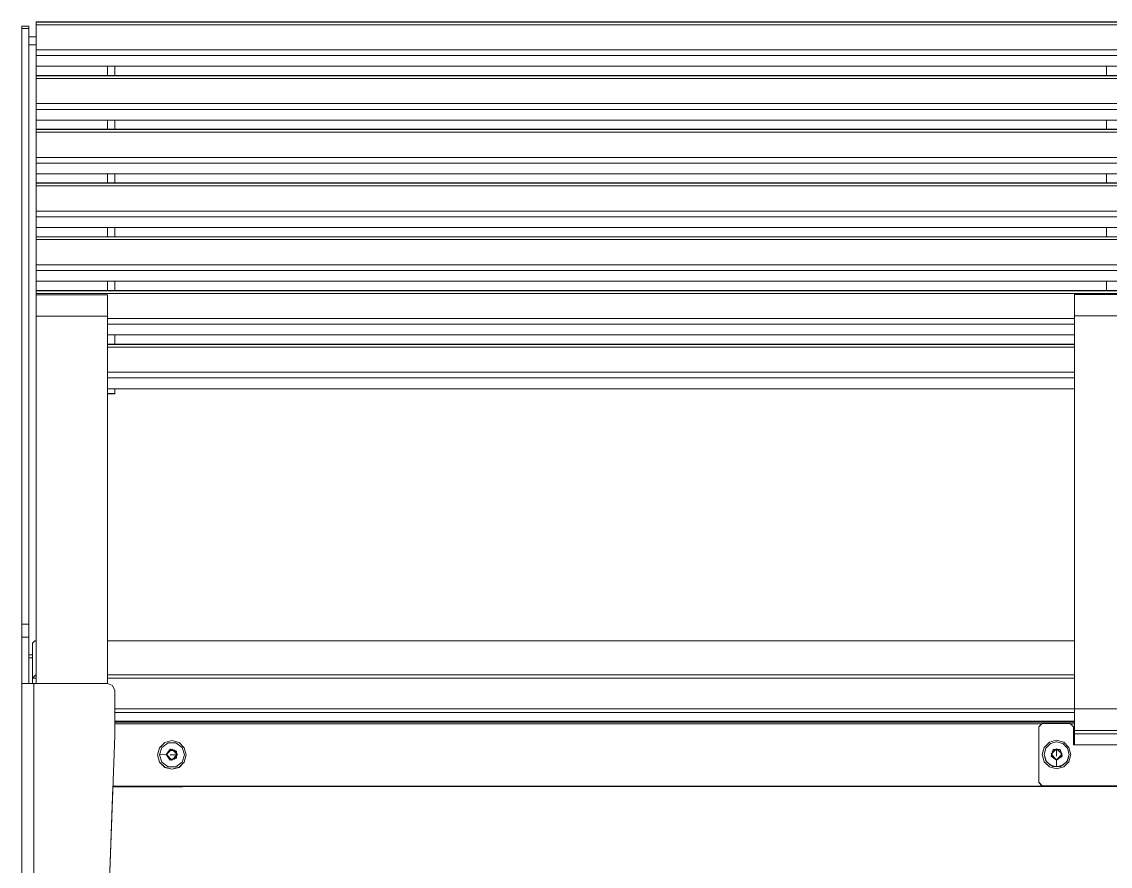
# Model space of a CAD drawing. Header units: millimetres. Extents: x 22162 to 28102, y 3160 to 7360.
# Drawn here: x 24506 to 25115, y 6216 to 6688 of the extents above; entities that cross this region are included whole.
import ezdxf

# ---------------------------------------------------------------- set-up
doc = ezdxf.new("R2010")
doc.units = ezdxf.units.MM
doc.header["$LTSCALE"] = 0.3
doc.layers.add('Visible', color=7, linetype='Continuous', lineweight=18)

msp = doc.modelspace()

# ---------------------------------------------------------------- linework, layer by layer
at = {"layer": 'Visible', "color": 0}
for p, q in [((26297.76, 6688.48), (24513.76, 6688.48)), ((26297.76, 6688.48), (24513.76, 6688.48)), ((24513.76, 6688.33), (26297.76, 6688.33)), ((24513.76, 6686.84), (24513.76, 6672.74)), ((24513.76, 6686.84), (26297.76, 6686.84)), ((24505.76, 6686.11), (24509.76, 6686.11)), ((24509.76, 6686.11), (24505.76, 6686.11)), ((24505.76, 6684.79), (24505.76, 6351.34)), ((24505.76, 6684.79), (24509.76, 6684.79)), ((24509.76, 6684.79), (24509.76, 6351.34)), ((24509.76, 6680.08), (24513.76, 6680.08)), ((24513.76, 6680.08), (24509.76, 6680.08)), ((24509.76, 6675.66), (24513.76, 6675.66)), ((24513.76, 6672.74), (26297.76, 6672.74)), ((24513.76, 6669.54), (24513.76, 6663.55)), ((24513.76, 6669.54), (26297.76, 6669.54)), ((24513.76, 6663.55), (26297.76, 6663.55)), ((24513.76, 6658.41), (24513.76, 6663.55)), ((24553.76, 6658.41), (24553.76, 6663.55)), ((24553.76, 6663.55), (24553.76, 6658.41)), ((24557.76, 6663.55), (24557.76, 6658.41)), ((25112.76, 6658.41), (25112.76, 6663.55)), ((26297.76, 6658.41), (24513.76, 6658.41)), ((24513.76, 6658.26), (26297.76, 6658.26)), ((24513.76, 6656.77), (24513.76, 6642.67)), ((24513.76, 6656.77), (26297.76, 6656.77)), ((25112.76, 6658.41), (24557.76, 6658.41)), ((24513.76, 6642.67), (26297.76, 6642.67)), ((24513.76, 6639.47), (24513.76, 6633.48)), ((24513.76, 6639.47), (26297.76, 6639.47)), ((24513.76, 6633.48), (26297.76, 6633.48)), ((24513.76, 6628.34), (24513.76, 6633.48)), ((24553.76, 6628.34), (24553.76, 6633.48)), ((24553.76, 6633.48), (24553.76, 6628.34)), ((24557.76, 6633.48), (24557.76, 6628.34)), ((25112.76, 6628.34), (25112.76, 6633.48)), ((26297.76, 6628.34), (24513.76, 6628.34)), ((24513.76, 6628.19), (26297.76, 6628.19)), ((24513.76, 6626.7), (24513.76, 6612.6)), ((24513.76, 6626.7), (26297.76, 6626.7)), ((25112.76, 6628.34), (24557.76, 6628.34)), ((24513.76, 6612.6), (26297.76, 6612.6)), ((24513.76, 6609.4), (24513.76, 6603.41)), ((24513.76, 6609.4), (26297.76, 6609.4)), ((24513.76, 6603.41), (26297.76, 6603.41)), ((24513.76, 6598.27), (24513.76, 6603.41)), ((24553.76, 6598.27), (24553.76, 6603.41)), ((24553.76, 6603.41), (24553.76, 6598.27)), ((24557.76, 6603.41), (24557.76, 6598.27)), ((25112.76, 6598.27), (25112.76, 6603.41)), ((26297.76, 6598.27), (24513.76, 6598.27)), ((24513.76, 6598.12), (26297.76, 6598.12)), ((24513.76, 6596.63), (24513.76, 6582.53)), ((24513.76, 6596.63), (26297.76, 6596.63)), ((25112.76, 6598.27), (24557.76, 6598.27)), ((24513.76, 6582.53), (26297.76, 6582.53)), ((24513.76, 6579.33), (24513.76, 6573.34)), ((24513.76, 6579.33), (26297.76, 6579.33)), ((24513.76, 6573.34), (26297.76, 6573.34)), ((24513.76, 6568.2), (24513.76, 6573.34)), ((24553.76, 6568.2), (24553.76, 6573.34)), ((24553.76, 6573.34), (24553.76, 6568.2)), ((24557.76, 6573.34), (24557.76, 6568.2)), ((25112.76, 6568.2), (25112.76, 6573.34)), ((26297.76, 6568.2), (24513.76, 6568.2)), ((24513.76, 6568.05), (26297.76, 6568.05)), ((24513.76, 6566.56), (24513.76, 6552.46)), ((24513.76, 6566.56), (26297.76, 6566.56)), ((25112.76, 6568.2), (24557.76, 6568.2)), ((24513.76, 6552.46), (26297.76, 6552.46)), ((24513.76, 6549.26), (24513.76, 6543.27)), ((24513.76, 6549.26), (26297.76, 6549.26)), ((24513.76, 6543.27), (26297.76, 6543.27)), ((24513.76, 6538.13), (24513.76, 6543.27)), ((24553.76, 6538.13), (24553.76, 6543.27)), ((24553.76, 6543.27), (24553.76, 6538.13)), ((24557.76, 6543.27), (24557.76, 6538.13)), ((25112.76, 6538.13), (25112.76, 6543.27)), ((26297.76, 6538.13), (24513.76, 6538.13)), ((24513.76, 6537.98), (26297.76, 6537.98)), ((24513.76, 6536.48), (24513.76, 6535.73)), ((24513.76, 6536.48), (26297.76, 6536.48)), ((24513.76, 6535.73), (24553.76, 6535.73)), ((24553.76, 6535.72), (24513.76, 6535.72)), ((25112.76, 6538.13), (24557.76, 6538.13)), ((25094.76, 6535.85), (25134.76, 6535.85)), ((25134.76, 6535.84), (25094.76, 6535.84)), ((24513.76, 6318.13), (24513.76, 6523.73)), ((24553.76, 6523.73), (24513.76, 6523.73)), ((24553.76, 6318.13), (24553.76, 6523.73)), ((25094.76, 6303.86), (25094.76, 6523.85)), ((25134.76, 6523.85), (25094.76, 6523.85)), ((24553.76, 6522.39), (25094.76, 6522.39)), ((24553.76, 6519.19), (25094.76, 6519.19)), ((24553.76, 6513.2), (25094.76, 6513.2)), ((24557.76, 6513.2), (24557.76, 6508.06)), ((25094.76, 6508.06), (24553.76, 6508.06)), ((24553.76, 6507.91), (25094.76, 6507.91)), ((24553.76, 6506.41), (25094.76, 6506.41)), ((25094.76, 6508.06), (24557.76, 6508.06)), ((24553.76, 6492.32), (25094.76, 6492.32)), ((24553.76, 6489.12), (25094.76, 6489.12)), ((24557.76, 6483.13), (24553.76, 6483.13)), ((24553.76, 6483.13), (25094.76, 6483.13)), ((24557.76, 6480.39), (24553.76, 6480.39)), ((24553.76, 6480.27), (24557.76, 6480.27)), ((24557.76, 6480.39), (24557.76, 6483.13)), ((24505.76, 6351.34), (24509.76, 6351.34)), ((24505.76, 6344.03), (24505.76, 6309.52)), ((24505.76, 6344.03), (24509.76, 6344.03)), ((24509.76, 6344.03), (24509.76, 6318.13)), ((24511.76, 6340.66), (24511.76, 6321.03)), ((24513.76, 6342.05), (24513.14, 6342.05)), ((25094.76, 6342.05), (24553.76, 6342.05)), ((24553.76, 6341.95), (25094.76, 6341.95)), ((24509.76, 6334.08), (24511.76, 6334.08)), ((24509.76, 6332.42), (24511.76, 6332.42)), ((24511.76, 6321.03), (24511.76, 6324.5)), ((24513.76, 6322.96), (24513.69, 6322.96)), ((24553.76, 6322.96), (25094.76, 6322.96)), ((25094.76, 6322.96), (24553.76, 6322.96)), ((24505.76, 5888.13), (24505.76, 6318.13)), ((24511.76, 6321.03), (24511.76, 6318.13)), ((24511.76, 6321.03), (24513.76, 6321.03)), ((24553.76, 6318.13), (24512.49, 6318.13)), ((24512.49, 6318.13), (24512.49, 5888.13)), ((24553.76, 6321.03), (25094.76, 6321.03)), ((24557.76, 6289.04), (24557.76, 6314.13)), ((24505.76, 6307.57), (24505.76, 6304.96)), ((24557.76, 6304.04), (25094.76, 6304.04)), ((25134.76, 6303.86), (25094.76, 6303.86)), ((24505.76, 6302.86), (24505.76, 6300.91)), ((24557.76, 6301.98), (25094.76, 6301.98)), ((24505.76, 6296.15), (24505.76, 6295.64)), ((24557.76, 6297.05), (25094.76, 6297.05)), ((25094.76, 6297.05), (24557.76, 6297.05)), ((25094.76, 6296.43), (24557.76, 6296.43)), ((24557.76, 6295.62), (25075.86, 6295.62)), ((25074.76, 6293.83), (25074.76, 6262.85)), ((25092.26, 6295.83), (25076.76, 6295.83)), ((25093.15, 6295.62), (25094.76, 6295.62)), ((25094.26, 6283.83), (25094.26, 6293.83)), ((25094.76, 6290.04), (25094.76, 6291.87)), ((25134.76, 6291.87), (25094.76, 6291.87)), ((24505.76, 6279.08), (24505.76, 6286.69)), ((24545.85, 5948.16), (24557.76, 6289.04)), ((25134.76, 6290.04), (25094.76, 6290.04)), ((24505.76, 6279.08), (24505.76, 6278.83)), ((24505.76, 6278.83), (24505.76, 6278.82)), ((24505.76, 6278.82), (24505.76, 6278.65)), ((24588.31, 6280.81), (24588.31, 6280.7)), ((24588.31, 6280.81), (24588.31, 6280.7)), ((24591.2, 6280.81), (24591.2, 6280.7)), ((24591.2, 6280.81), (24591.2, 6280.7)), ((25082.26, 6279.96), (25082.26, 6279.86)), ((25084.76, 6281.4), (25084.76, 6281.3)), ((25084.76, 6281.4), (25084.76, 6281.3)), ((25087.26, 6279.96), (25087.26, 6279.86)), ((25094.76, 6283.83), (25094.26, 6283.83)), ((25134.76, 6283.83), (25094.76, 6283.83)), ((24581.76, 6278.16), (24581.76, 6278.13)), ((24582.76, 6278.19), (24582.76, 6278.16)), ((24586.87, 6278.31), (24586.87, 6278.31)), ((24592.64, 6278.31), (24592.64, 6278.31)), ((25076.76, 6278.37), (25076.76, 6278.34)), ((25077.76, 6278.4), (25077.76, 6278.37)), ((25091.76, 6278.4), (25091.76, 6278.37)), ((25092.76, 6278.37), (25092.76, 6278.34)), ((24505.76, 6270.03), (24505.76, 6270.01)), ((24505.76, 6270.01), (24505.76, 6248.09)), ((26254.75, 6260.64), (24556.76, 6260.64)), ((25074.76, 6262.85), (25074.76, 6262.64)), ((25152.76, 6260.85), (25076.76, 6260.85)), ((25076.76, 6260.64), (25076.76, 6260.85)), ((25152.76, 6260.64), (25076.76, 6260.64)), ((24556.75, 6260.22), (24545.85, 5948.16)), ((24556.75, 6260.24), (24595.76, 6260.24)), ((24556.75, 6260.22), (24595.76, 6260.22)), ((26254.75, 6260.43), (24556.76, 6260.43)), ((24595.76, 6260.24), (24595.76, 6260.43))]:
    msp.add_line(p, q, dxfattribs=at)
for points in [[(24513.76, 6686.84), (24513.76, 6688.48)], [(24513.76, 6688.48), (24513.76, 6688.33)], [(24513.76, 6688.48), (24513.76, 6688.48)], [(24513.76, 6688.48), (24513.76, 6688.48)], [(24505.76, 6686.11), (24505.76, 6684.79)], [(24509.76, 6686.11), (24509.76, 6684.79)], [(24513.76, 6669.54), (24513.76, 6672.74)], [(24513.76, 6656.77), (24513.76, 6658.41)], [(24513.76, 6658.41), (24513.76, 6658.26)], [(24513.76, 6639.47), (24513.76, 6642.67)], [(24513.76, 6626.7), (24513.76, 6628.34)], [(24513.76, 6628.34), (24513.76, 6628.19)], [(24513.76, 6609.4), (24513.76, 6612.6)], [(24513.76, 6596.63), (24513.76, 6598.27)], [(24513.76, 6598.27), (24513.76, 6598.12)], [(24513.76, 6579.33), (24513.76, 6582.53)], [(24513.76, 6566.56), (24513.76, 6568.2)], [(24513.76, 6568.2), (24513.76, 6568.05)], [(24513.76, 6549.26), (24513.76, 6552.46)], [(24513.76, 6536.48), (24513.76, 6538.13)], [(24513.76, 6538.13), (24513.76, 6537.98)], [(24513.76, 6535.72), (24513.76, 6535.73)], [(24513.76, 6535.73), (24513.76, 6534.11), (24513.76, 6529.72), (24513.76, 6523.73)], [(24553.76, 6535.72), (24553.76, 6535.73)], [(24553.76, 6535.73), (24553.76, 6534.11), (24553.76, 6529.72), (24553.76, 6523.73)], [(25094.76, 6535.84), (25094.76, 6535.85)], [(25094.76, 6535.85), (25094.76, 6534.22), (25094.76, 6529.84), (25094.76, 6523.85)], [(24513.76, 6482.7), (24513.76, 6482.7)], [(24557.76, 6480.39), (24557.76, 6480.27)], [(24557.76, 6480.27), (24557.76, 6480.39)], [(24505.76, 6351.34), (24505.76, 6346.81), (24505.76, 6344.03)], [(24509.76, 6351.34), (24509.76, 6346.81), (24509.76, 6344.03)], [(24511.76, 6340.66), (24513.14, 6342.05)], [(24513.14, 6342.05), (24513.76, 6341.95)], [(24513.69, 6322.96), (24511.76, 6321.03)], [(24513.76, 6322.96), (24513.69, 6322.96)], [(24505.76, 6318.13), (24507.73, 6318.13)], [(24512.49, 6318.13), (24507.73, 6318.13)], [(24557.76, 6314.13), (24556.58, 6316.96), (24553.76, 6318.13)], [(24505.76, 6307.57), (24505.76, 6307.59)], [(25094.76, 6303.86), (25094.76, 6297.99), (25094.76, 6293.63), (25094.76, 6291.87)], [(25076.76, 6295.83), (25074.76, 6293.83)], [(25094.26, 6293.83), (25092.26, 6295.83)], [(24597.76, 6278.16), (24596.68, 6282.16), (24593.76, 6285.09), (24589.76, 6286.16), (24585.76, 6285.09), (24582.83, 6282.16), (24581.76, 6278.16)], [(25084.76, 6286.37), (25080.76, 6285.3), (25077.83, 6282.37), (25076.76, 6278.37)], [(25084.76, 6285.4), (25081.26, 6284.46), (25078.69, 6281.9), (25077.76, 6278.4)], [(25092.76, 6278.37), (25091.68, 6282.37), (25088.76, 6285.3), (25084.76, 6286.37)], [(25091.76, 6278.4), (25090.82, 6281.9), (25088.26, 6284.46), (25084.76, 6285.4)], [(25094.76, 6290.04), (25094.76, 6288.14), (25094.76, 6283.83)], [(24596.76, 6278.19), (24595.42, 6282.3), (24591.92, 6284.84), (24587.59, 6284.84), (24584.09, 6282.3), (24582.76, 6278.19)], [(24586.51, 6278.31), (24588.75, 6281.4), (24592.38, 6280.22), (24592.38, 6276.41), (24588.75, 6275.23), (24586.51, 6278.31)], [(24586.66, 6278.31), (24589.76, 6281.41), (24592.86, 6278.31), (24589.76, 6275.21), (24586.66, 6278.31)], [(24592.79, 6278.31), (24589.76, 6281.34), (24586.73, 6278.31), (24589.76, 6275.28), (24592.79, 6278.31)], [(24588.31, 6280.81), (24586.87, 6278.31)], [(24586.9, 6278.26), (24588.31, 6280.7)], [(24588.31, 6280.81), (24591.2, 6280.81)], [(24588.31, 6280.81), (24588.31, 6280.81)], [(24588.31, 6280.7), (24591.2, 6280.7)], [(24588.31, 6280.7), (24588.31, 6280.7)], [(24592.64, 6278.31), (24591.2, 6280.81)], [(24591.2, 6280.81), (24591.2, 6280.81)], [(24591.2, 6280.7), (24592.54, 6278.38)], [(24591.2, 6280.7), (24591.2, 6280.7)], [(25084.76, 6275.42), (25081.66, 6278.52), (25084.76, 6281.62), (25087.86, 6278.52), (25084.76, 6275.42)], [(25084.76, 6275.28), (25081.67, 6277.52), (25082.85, 6281.15), (25086.66, 6281.15), (25087.84, 6277.52), (25084.76, 6275.28)], [(25084.76, 6281.55), (25081.73, 6278.52), (25084.76, 6275.49), (25087.79, 6278.52), (25084.76, 6281.55)], [(25084.76, 6281.4), (25082.26, 6279.96)], [(25082.26, 6279.86), (25084.76, 6281.3)], [(25082.26, 6279.96), (25082.26, 6279.96)], [(25082.26, 6277.08), (25082.26, 6279.96)], [(25082.26, 6279.86), (25082.26, 6279.85)], [(25082.26, 6277.08), (25082.26, 6279.85)], [(25084.76, 6281.4), (25084.76, 6281.55)], [(25084.76, 6281.4), (25084.76, 6281.4)], [(25087.26, 6279.96), (25084.76, 6281.4)], [(25084.76, 6281.4), (25084.76, 6281.4)], [(25084.76, 6281.3), (25084.76, 6281.3)], [(25084.76, 6281.3), (25084.76, 6281.3)], [(25084.76, 6281.3), (25087.26, 6279.86)], [(25084.76, 6279.27), (25084.76, 6281.3)], [(25084.76, 6279.27), (25084.76, 6277.48), (25084.76, 6279.27)], [(25087.26, 6277.08), (25087.26, 6279.96)], [(25087.26, 6279.96), (25087.26, 6279.96)], [(25087.26, 6279.85), (25087.26, 6279.86)], [(25087.26, 6277.08), (25087.26, 6279.85)], [(24581.76, 6278.16), (24582.83, 6274.17), (24585.76, 6271.24), (24589.76, 6270.17), (24593.76, 6271.24), (24596.68, 6274.17), (24597.76, 6278.16)], [(24581.76, 6278.15), (24581.76, 6278.13)], [(24581.76, 6278.13), (24582.83, 6274.13), (24585.76, 6271.2), (24589.76, 6270.13), (24593.76, 6271.2), (24596.68, 6274.13), (24597.76, 6278.13)], [(24586.51, 6278.31), (24582.76, 6278.19)], [(24582.76, 6278.19), (24584.09, 6274.08), (24587.59, 6271.54), (24591.92, 6271.54), (24595.42, 6274.08), (24596.76, 6278.19)], [(24582.76, 6278.18), (24582.76, 6278.16)], [(24582.76, 6278.16), (24584.09, 6274.05), (24587.59, 6271.51), (24591.92, 6271.51), (24595.42, 6274.05), (24596.76, 6278.16)], [(24586.66, 6278.31), (24586.51, 6278.31)], [(24586.87, 6278.31), (24588.31, 6275.81)], [(24586.87, 6278.31), (24586.87, 6278.31)], [(24588.31, 6275.81), (24588.31, 6275.81)], [(24588.31, 6275.81), (24591.2, 6275.81)], [(24590.65, 6278.16), (24588.86, 6278.16), (24590.65, 6278.16)], [(24590.65, 6278.16), (24592.58, 6278.2)], [(24591.2, 6275.81), (24592.64, 6278.31)], [(24591.2, 6275.81), (24591.2, 6275.81)], [(24592.64, 6278.31), (24592.64, 6278.31)], [(24592.64, 6278.31), (24592.64, 6278.31)], [(24592.64, 6278.31), (24592.79, 6278.31)], [(24596.76, 6278.19), (24596.76, 6278.16)], [(24596.76, 6278.16), (24596.76, 6278.18)], [(24597.76, 6278.16), (24597.76, 6278.13)], [(24597.76, 6278.13), (24597.76, 6278.15)], [(25076.76, 6278.37), (25077.83, 6274.37), (25080.76, 6271.45), (25084.76, 6270.38), (25088.76, 6271.45), (25091.68, 6274.37), (25092.76, 6278.37)], [(25076.76, 6278.35), (25076.76, 6278.34)], [(25076.76, 6278.34), (25077.83, 6274.34), (25080.76, 6271.41), (25084.76, 6270.34), (25088.76, 6271.41), (25091.68, 6274.34), (25092.76, 6278.34)], [(25077.76, 6278.4), (25078.69, 6274.9), (25081.26, 6272.34), (25084.76, 6271.4)], [(25077.76, 6278.39), (25077.76, 6278.37)], [(25077.76, 6278.37), (25079.09, 6274.26), (25082.59, 6271.72), (25086.92, 6271.72), (25090.42, 6274.26), (25091.76, 6278.37)], [(25082.26, 6277.08), (25082.26, 6277.08)], [(25082.26, 6277.08), (25084.76, 6275.63)], [(25084.76, 6271.4), (25088.26, 6272.34), (25090.82, 6274.9), (25091.76, 6278.4)], [(25084.76, 6275.63), (25087.26, 6277.08)], [(25084.76, 6275.63), (25084.76, 6275.63)], [(25084.76, 6275.42), (25084.76, 6275.28)], [(25084.76, 6275.28), (25084.76, 6271.4)], [(25087.26, 6277.08), (25087.26, 6277.08)], [(25091.76, 6278.37), (25091.76, 6278.39)], [(25092.76, 6278.34), (25092.76, 6278.35)], [(25074.76, 6262.85), (25076.76, 6260.85)], [(25074.76, 6262.64), (25076.76, 6260.64)], [(24595.76, 6260.22), (24597.03, 6260.43)], [(24595.76, 6260.24), (24596.97, 6260.43)], [(24505.76, 6236.53), (24505.76, 6236.51)]]:
    msp.add_lwpolyline(points, dxfattribs=at)

doc.saveas('drawing.dxf')
